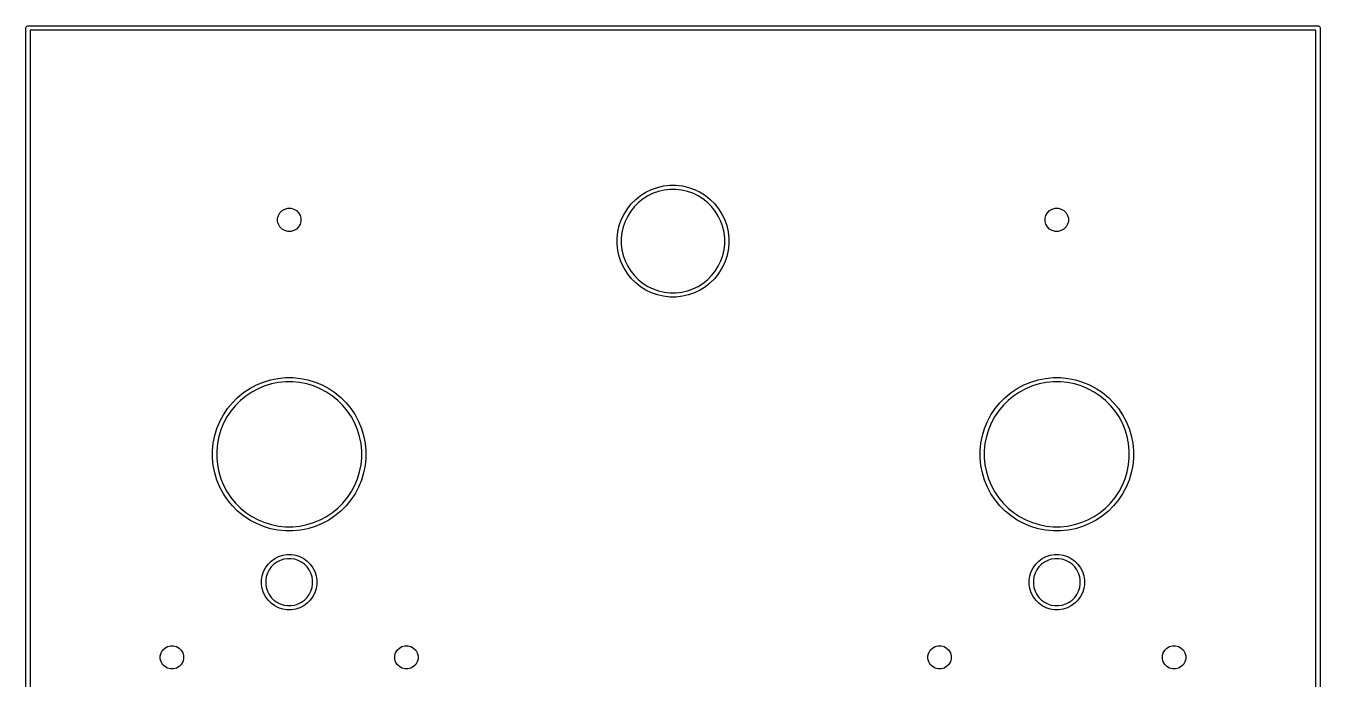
# Model space of a CAD drawing. Header units: millimetres. Extents: x 120 to 180, y -156 to -28.
# Drawn here: x 119.6 to 180.3, y -58.5 to -27.9 of the extents above; entities that cross this region are included whole.
import ezdxf

# ---------------------------------------------------------------- set-up
doc = ezdxf.new("R2010")
doc.units = ezdxf.units.MM
doc.layers.add('F.Silkscreen', color=41, linetype='CONTINUOUS', true_color=0xf2eda1)

msp = doc.modelspace()

# ---------------------------------------------------------------- linework, layer by layer
at = {"layer": 'F.Silkscreen', "linetype": 'CONTINUOUS'}
for p, q in [((119.666853, -27.944443), (119.694443, -27.916853)), ((119.694443, -27.916853), (119.730491, -27.901921)), ((119.730491, -27.901921), (119.75, -27.9)), ((119.75, -27.9), (180.25, -27.9)), ((180.25, -27.9), (180.269509, -27.901921)), ((180.269509, -27.901921), (180.305557, -27.916853)), ((180.305557, -27.916853), (180.333147, -27.944443)), ((119.65, -28), (119.651921, -27.980491)), ((119.65, -156), (119.65, -28)), ((119.651921, -27.980491), (119.666853, -27.944443)), ((119.85, -28.1), (119.85, -155.9)), ((180.15, -28.1), (119.85, -28.1)), ((180.15, -155.9), (180.15, -28.1)), ((180.333147, -27.944443), (180.348079, -27.980491)), ((180.348079, -27.980491), (180.35, -28)), ((180.35, -28), (180.35, -156)), ((148.480988, -35.859153), (148.730238, -35.702539)), ((148.730238, -35.702539), (148.995456, -35.574816)), ((149.07053, -35.756062), (148.825133, -35.874239)), ((148.995456, -35.574816), (149.273307, -35.477592)), ((149.327616, -35.666104), (149.07053, -35.756062)), ((149.273307, -35.477592), (149.560296, -35.412089)), ((149.593157, -35.605496), (149.327616, -35.666104)), ((149.560296, -35.412089), (149.852815, -35.37913)), ((149.863815, -35.575), (149.593157, -35.605496)), ((149.852815, -35.37913), (150.147185, -35.37913)), ((150.136185, -35.575), (149.863815, -35.575)), ((150.406843, -35.605496), (150.136185, -35.575)), ((150.147185, -35.37913), (150.439704, -35.412089)), ((150.672384, -35.666104), (150.406843, -35.605496)), ((150.439704, -35.412089), (150.726693, -35.477592)), ((150.92947, -35.756062), (150.672384, -35.666104)), ((150.726693, -35.477592), (151.004544, -35.574816)), ((151.174867, -35.874239), (150.92947, -35.756062)), ((151.004544, -35.574816), (151.269762, -35.702539)), ((151.269762, -35.702539), (151.519012, -35.859153)), ((147.859153, -36.480988), (148.042689, -36.25084)), ((148.188969, -36.381563), (148.019149, -36.594511)), ((148.042689, -36.25084), (148.25084, -36.042689)), ((148.381563, -36.188969), (148.188969, -36.381563)), ((148.25084, -36.042689), (148.480988, -35.859153)), ((148.594511, -36.019149), (148.381563, -36.188969)), ((148.825133, -35.874239), (148.594511, -36.019149)), ((151.405489, -36.019149), (151.174867, -35.874239)), ((151.618437, -36.188969), (151.405489, -36.019149)), ((151.519012, -35.859153), (151.74916, -36.042689)), ((151.811031, -36.381563), (151.618437, -36.188969)), ((151.74916, -36.042689), (151.957311, -36.25084)), ((151.980851, -36.594511), (151.811031, -36.381563)), ((151.957311, -36.25084), (152.140847, -36.480988)), ((131.454705, -36.928211), (131.491866, -36.789524)), ((131.454705, -37.071789), (131.454705, -36.928211)), ((131.491866, -36.789524), (131.563656, -36.665181)), ((131.563656, -36.665181), (131.665181, -36.563656)), ((131.665181, -36.563656), (131.789524, -36.491866)), ((131.789524, -36.491866), (131.928211, -36.454705)), ((131.928211, -36.454705), (132.071789, -36.454705)), ((132.071789, -36.454705), (132.210476, -36.491866)), ((132.210476, -36.491866), (132.334819, -36.563656)), ((132.334819, -36.563656), (132.436344, -36.665181)), ((132.436344, -36.665181), (132.508134, -36.789524)), ((132.508134, -36.789524), (132.545295, -36.928211)), ((132.545295, -36.928211), (132.545295, -37.071789)), ((147.477592, -37.273307), (147.574816, -36.995456)), ((147.574816, -36.995456), (147.702539, -36.730238)), ((147.702539, -36.730238), (147.859153, -36.480988)), ((147.874239, -36.825133), (147.756062, -37.07053)), ((148.019149, -36.594511), (147.874239, -36.825133)), ((152.125761, -36.825133), (151.980851, -36.594511)), ((152.243938, -37.07053), (152.125761, -36.825133)), ((152.140847, -36.480988), (152.297461, -36.730238)), ((152.297461, -36.730238), (152.425184, -36.995456)), ((152.425184, -36.995456), (152.522408, -37.273307)), ((167.454705, -36.928211), (167.491866, -36.789524)), ((167.454705, -37.071789), (167.454705, -36.928211)), ((167.491866, -36.789524), (167.563656, -36.665181)), ((167.563656, -36.665181), (167.665181, -36.563656)), ((167.665181, -36.563656), (167.789524, -36.491866)), ((167.789524, -36.491866), (167.928211, -36.454705)), ((167.928211, -36.454705), (168.071789, -36.454705)), ((168.071789, -36.454705), (168.210476, -36.491866)), ((168.210476, -36.491866), (168.334819, -36.563656)), ((168.334819, -36.563656), (168.436344, -36.665181)), ((168.436344, -36.665181), (168.508134, -36.789524)), ((168.508134, -36.789524), (168.545295, -36.928211)), ((168.545295, -36.928211), (168.545295, -37.071789)), ((131.491866, -37.210476), (131.454705, -37.071789)), ((131.563656, -37.334819), (131.491866, -37.210476)), ((131.665181, -37.436344), (131.563656, -37.334819)), ((131.789524, -37.508134), (131.665181, -37.436344)), ((131.928211, -37.545295), (131.789524, -37.508134)), ((132.071789, -37.545295), (131.928211, -37.545295)), ((132.210476, -37.508134), (132.071789, -37.545295)), ((132.334819, -37.436344), (132.210476, -37.508134)), ((132.436344, -37.334819), (132.334819, -37.436344)), ((132.508134, -37.210476), (132.436344, -37.334819)), ((132.545295, -37.071789), (132.508134, -37.210476)), ((147.37913, -37.852815), (147.412089, -37.560296)), ((147.412089, -37.560296), (147.477592, -37.273307)), ((147.605496, -37.593157), (147.575, -37.863815)), ((147.666104, -37.327616), (147.605496, -37.593157)), ((147.756062, -37.07053), (147.666104, -37.327616)), ((152.333896, -37.327616), (152.243938, -37.07053)), ((152.394504, -37.593157), (152.333896, -37.327616)), ((152.425, -37.863815), (152.394504, -37.593157)), ((152.522408, -37.273307), (152.587911, -37.560296)), ((152.587911, -37.560296), (152.62087, -37.852815)), ((167.491866, -37.210476), (167.454705, -37.071789)), ((167.563656, -37.334819), (167.491866, -37.210476)), ((167.665181, -37.436344), (167.563656, -37.334819)), ((167.789524, -37.508134), (167.665181, -37.436344)), ((167.928211, -37.545295), (167.789524, -37.508134)), ((168.071789, -37.545295), (167.928211, -37.545295)), ((168.210476, -37.508134), (168.071789, -37.545295)), ((168.334819, -37.436344), (168.210476, -37.508134)), ((168.436344, -37.334819), (168.334819, -37.436344)), ((168.508134, -37.210476), (168.436344, -37.334819)), ((168.545295, -37.071789), (168.508134, -37.210476)), ((147.37913, -37.863815), (147.37913, -37.852815)), ((147.37913, -38.147185), (147.37913, -37.863815)), ((147.412089, -38.439704), (147.37913, -38.147185)), ((147.575, -37.863815), (147.575, -38.136185)), ((147.575, -38.136185), (147.605496, -38.406843)), ((152.394504, -38.406843), (152.425, -38.136185)), ((152.425, -38.136185), (152.425, -37.863815)), ((152.62087, -38.147185), (152.587911, -38.439704)), ((152.62087, -37.852815), (152.62087, -38.147185)), ((147.477592, -38.726693), (147.412089, -38.439704)), ((147.574816, -39.004544), (147.477592, -38.726693)), ((147.605496, -38.406843), (147.666104, -38.672384)), ((147.666104, -38.672384), (147.756062, -38.92947)), ((152.243938, -38.92947), (152.333896, -38.672384)), ((152.333896, -38.672384), (152.394504, -38.406843)), ((152.522408, -38.726693), (152.425184, -39.004544)), ((152.587911, -38.439704), (152.522408, -38.726693)), ((147.702539, -39.269762), (147.574816, -39.004544)), ((147.859153, -39.519012), (147.702539, -39.269762)), ((147.756062, -38.92947), (147.874239, -39.174867)), ((147.874239, -39.174867), (148.019149, -39.405489)), ((148.019149, -39.405489), (148.188969, -39.618437)), ((151.811031, -39.618437), (151.980851, -39.405489)), ((151.980851, -39.405489), (152.125761, -39.174867)), ((152.125761, -39.174867), (152.243938, -38.92947)), ((152.297461, -39.269762), (152.140847, -39.519012)), ((152.425184, -39.004544), (152.297461, -39.269762)), ((148.042689, -39.74916), (147.859153, -39.519012)), ((148.25084, -39.957311), (148.042689, -39.74916)), ((148.188969, -39.618437), (148.381563, -39.811031)), ((148.480988, -40.140847), (148.25084, -39.957311)), ((148.381563, -39.811031), (148.594511, -39.980851)), ((148.594511, -39.980851), (148.825133, -40.125761)), ((151.174867, -40.125761), (151.405489, -39.980851)), ((151.405489, -39.980851), (151.618437, -39.811031)), ((151.74916, -39.957311), (151.519012, -40.140847)), ((151.618437, -39.811031), (151.811031, -39.618437)), ((151.957311, -39.74916), (151.74916, -39.957311)), ((152.140847, -39.519012), (151.957311, -39.74916)), ((148.730238, -40.297461), (148.480988, -40.140847)), ((148.995456, -40.425184), (148.730238, -40.297461)), ((148.825133, -40.125761), (149.07053, -40.243938)), ((149.273307, -40.522408), (148.995456, -40.425184)), ((149.07053, -40.243938), (149.327616, -40.333896)), ((149.560296, -40.587911), (149.273307, -40.522408)), ((149.327616, -40.333896), (149.593157, -40.394504)), ((149.852815, -40.62087), (149.560296, -40.587911)), ((149.593157, -40.394504), (149.863815, -40.425)), ((150.147185, -40.62087), (149.852815, -40.62087)), ((149.863815, -40.425), (150.136185, -40.425)), ((150.136185, -40.425), (150.406843, -40.394504)), ((150.439704, -40.587911), (150.147185, -40.62087)), ((150.406843, -40.394504), (150.672384, -40.333896)), ((150.726693, -40.522408), (150.439704, -40.587911)), ((150.672384, -40.333896), (150.92947, -40.243938)), ((151.004544, -40.425184), (150.726693, -40.522408)), ((150.92947, -40.243938), (151.174867, -40.125761)), ((151.269762, -40.297461), (151.004544, -40.425184)), ((151.519012, -40.140847), (151.269762, -40.297461)), ((129.855483, -45.108453), (130.14923, -44.912177)), ((130.14923, -44.912177), (130.460802, -44.745639)), ((130.460802, -44.745639), (130.787197, -44.610441)), ((130.853193, -44.79489), (130.54456, -44.92273)), ((130.787197, -44.610441), (131.125271, -44.507887)), ((131.172871, -44.697917), (130.853193, -44.79489)), ((131.125271, -44.507887), (131.47177, -44.438965)), ((131.500515, -44.632744), (131.172871, -44.697917)), ((131.47177, -44.438965), (131.823356, -44.404336)), ((131.832969, -44.6), (131.500515, -44.632744)), ((131.823356, -44.404336), (132.176644, -44.404336)), ((132.167031, -44.6), (131.832969, -44.6)), ((132.499485, -44.632744), (132.167031, -44.6)), ((132.176644, -44.404336), (132.52823, -44.438965)), ((132.827129, -44.697917), (132.499485, -44.632744)), ((132.52823, -44.438965), (132.874729, -44.507887)), ((133.146807, -44.79489), (132.827129, -44.697917)), ((132.874729, -44.507887), (133.212803, -44.610441)), ((133.45544, -44.92273), (133.146807, -44.79489)), ((133.212803, -44.610441), (133.539198, -44.745639)), ((133.539198, -44.745639), (133.85077, -44.912177)), ((133.85077, -44.912177), (134.144517, -45.108453)), ((165.855483, -45.108453), (166.14923, -44.912177)), ((166.14923, -44.912177), (166.460802, -44.745639)), ((166.460802, -44.745639), (166.787197, -44.610441)), ((166.853193, -44.79489), (166.54456, -44.92273)), ((166.787197, -44.610441), (167.125271, -44.507887)), ((167.172871, -44.697917), (166.853193, -44.79489)), ((167.125271, -44.507887), (167.47177, -44.438965)), ((167.500515, -44.632744), (167.172871, -44.697917)), ((167.47177, -44.438965), (167.823356, -44.404336)), ((167.832969, -44.6), (167.500515, -44.632744)), ((167.823356, -44.404336), (168.176644, -44.404336)), ((168.167031, -44.6), (167.832969, -44.6)), ((168.499485, -44.632744), (168.167031, -44.6)), ((168.176644, -44.404336), (168.52823, -44.438965)), ((168.827129, -44.697917), (168.499485, -44.632744)), ((168.52823, -44.438965), (168.874729, -44.507887)), ((169.146807, -44.79489), (168.827129, -44.697917)), ((168.874729, -44.507887), (169.212803, -44.610441)), ((169.45544, -44.92273), (169.146807, -44.79489)), ((169.212803, -44.610441), (169.539198, -44.745639)), ((169.539198, -44.745639), (169.85077, -44.912177)), ((169.85077, -44.912177), (170.144517, -45.108453)), ((129.332576, -45.582388), (129.582388, -45.332576)), ((129.713946, -45.477728), (129.477728, -45.713946)), ((129.582388, -45.332576), (129.855483, -45.108453)), ((129.97218, -45.265801), (129.713946, -45.477728)), ((130.249943, -45.080206), (129.97218, -45.265801)), ((130.54456, -44.92273), (130.249943, -45.080206)), ((133.750057, -45.080206), (133.45544, -44.92273)), ((134.02782, -45.265801), (133.750057, -45.080206)), ((134.286054, -45.477728), (134.02782, -45.265801)), ((134.144517, -45.108453), (134.417612, -45.332576)), ((134.522272, -45.713946), (134.286054, -45.477728)), ((134.417612, -45.332576), (134.667424, -45.582388)), ((165.332576, -45.582388), (165.582388, -45.332576)), ((165.713946, -45.477728), (165.477728, -45.713946)), ((165.582388, -45.332576), (165.855483, -45.108453)), ((165.97218, -45.265801), (165.713946, -45.477728)), ((166.249943, -45.080206), (165.97218, -45.265801)), ((166.54456, -44.92273), (166.249943, -45.080206)), ((169.750057, -45.080206), (169.45544, -44.92273)), ((170.02782, -45.265801), (169.750057, -45.080206)), ((170.286054, -45.477728), (170.02782, -45.265801)), ((170.144517, -45.108453), (170.417612, -45.332576)), ((170.522272, -45.713946), (170.286054, -45.477728)), ((170.417612, -45.332576), (170.667424, -45.582388)), ((128.912177, -46.14923), (129.108453, -45.855483)), ((129.265801, -45.97218), (129.080206, -46.249943)), ((129.108453, -45.855483), (129.332576, -45.582388)), ((129.477728, -45.713946), (129.265801, -45.97218)), ((134.734199, -45.97218), (134.522272, -45.713946)), ((134.667424, -45.582388), (134.891547, -45.855483)), ((134.919794, -46.249943), (134.734199, -45.97218)), ((134.891547, -45.855483), (135.087823, -46.14923)), ((164.912177, -46.14923), (165.108453, -45.855483)), ((165.265801, -45.97218), (165.080206, -46.249943)), ((165.108453, -45.855483), (165.332576, -45.582388)), ((165.477728, -45.713946), (165.265801, -45.97218)), ((170.734199, -45.97218), (170.522272, -45.713946)), ((170.667424, -45.582388), (170.891547, -45.855483)), ((170.919794, -46.249943), (170.734199, -45.97218)), ((170.891547, -45.855483), (171.087823, -46.14923)), ((128.610441, -46.787197), (128.745639, -46.460802)), ((128.745639, -46.460802), (128.912177, -46.14923)), ((128.92273, -46.54456), (128.79489, -46.853193)), ((129.080206, -46.249943), (128.92273, -46.54456)), ((135.07727, -46.54456), (134.919794, -46.249943)), ((135.20511, -46.853193), (135.07727, -46.54456)), ((135.087823, -46.14923), (135.254361, -46.460802)), ((135.254361, -46.460802), (135.389559, -46.787197)), ((164.610441, -46.787197), (164.745639, -46.460802)), ((164.745639, -46.460802), (164.912177, -46.14923)), ((164.92273, -46.54456), (164.79489, -46.853193)), ((165.080206, -46.249943), (164.92273, -46.54456)), ((171.07727, -46.54456), (170.919794, -46.249943)), ((171.20511, -46.853193), (171.07727, -46.54456)), ((171.087823, -46.14923), (171.254361, -46.460802)), ((171.254361, -46.460802), (171.389559, -46.787197)), ((128.438965, -47.47177), (128.507887, -47.125271)), ((128.507887, -47.125271), (128.610441, -46.787197)), ((128.697917, -47.172871), (128.632744, -47.500515)), ((128.79489, -46.853193), (128.697917, -47.172871)), ((135.302083, -47.172871), (135.20511, -46.853193)), ((135.367256, -47.500515), (135.302083, -47.172871)), ((135.389559, -46.787197), (135.492113, -47.125271)), ((135.492113, -47.125271), (135.561035, -47.47177)), ((164.438965, -47.47177), (164.507887, -47.125271)), ((164.507887, -47.125271), (164.610441, -46.787197)), ((164.697917, -47.172871), (164.632744, -47.500515)), ((164.79489, -46.853193), (164.697917, -47.172871)), ((171.302083, -47.172871), (171.20511, -46.853193)), ((171.367256, -47.500515), (171.302083, -47.172871)), ((171.389559, -46.787197), (171.492113, -47.125271)), ((171.492113, -47.125271), (171.561035, -47.47177)), ((128.404336, -47.823356), (128.438965, -47.47177)), ((128.404336, -47.832969), (128.404336, -47.823356)), ((128.404336, -48.176644), (128.404336, -47.832969)), ((128.632744, -47.500515), (128.6, -47.832969)), ((128.6, -47.832969), (128.6, -48.167031)), ((135.4, -47.832969), (135.367256, -47.500515)), ((135.4, -48.167031), (135.4, -47.832969)), ((135.561035, -47.47177), (135.595664, -47.823356)), ((135.595664, -47.823356), (135.595664, -48.176644)), ((164.404336, -47.823356), (164.438965, -47.47177)), ((164.404336, -47.832969), (164.404336, -47.823356)), ((164.404336, -48.176644), (164.404336, -47.832969)), ((164.632744, -47.500515), (164.6, -47.832969)), ((164.6, -47.832969), (164.6, -48.167031)), ((171.4, -47.832969), (171.367256, -47.500515)), ((171.4, -48.167031), (171.4, -47.832969)), ((171.561035, -47.47177), (171.595664, -47.823356)), ((171.595664, -47.823356), (171.595664, -48.176644)), ((128.438965, -48.52823), (128.404336, -48.176644)), ((128.507887, -48.874729), (128.438965, -48.52823)), ((128.6, -48.167031), (128.632744, -48.499485)), ((128.632744, -48.499485), (128.697917, -48.827129)), ((135.302083, -48.827129), (135.367256, -48.499485)), ((135.367256, -48.499485), (135.4, -48.167031)), ((135.561035, -48.52823), (135.492113, -48.874729)), ((135.595664, -48.176644), (135.561035, -48.52823)), ((164.438965, -48.52823), (164.404336, -48.176644)), ((164.507887, -48.874729), (164.438965, -48.52823)), ((164.6, -48.167031), (164.632744, -48.499485)), ((164.632744, -48.499485), (164.697917, -48.827129)), ((171.302083, -48.827129), (171.367256, -48.499485)), ((171.367256, -48.499485), (171.4, -48.167031)), ((171.561035, -48.52823), (171.492113, -48.874729)), ((171.595664, -48.176644), (171.561035, -48.52823)), ((128.610441, -49.212803), (128.507887, -48.874729)), ((128.697917, -48.827129), (128.79489, -49.146807)), ((128.79489, -49.146807), (128.92273, -49.45544)), ((135.07727, -49.45544), (135.20511, -49.146807)), ((135.20511, -49.146807), (135.302083, -48.827129)), ((135.492113, -48.874729), (135.389559, -49.212803)), ((164.610441, -49.212803), (164.507887, -48.874729)), ((164.697917, -48.827129), (164.79489, -49.146807)), ((164.79489, -49.146807), (164.92273, -49.45544)), ((171.07727, -49.45544), (171.20511, -49.146807)), ((171.20511, -49.146807), (171.302083, -48.827129)), ((171.492113, -48.874729), (171.389559, -49.212803)), ((128.745639, -49.539198), (128.610441, -49.212803)), ((128.912177, -49.85077), (128.745639, -49.539198)), ((128.92273, -49.45544), (129.080206, -49.750057)), ((129.080206, -49.750057), (129.265801, -50.02782)), ((134.734199, -50.02782), (134.919794, -49.750057)), ((134.919794, -49.750057), (135.07727, -49.45544)), ((135.254361, -49.539198), (135.087823, -49.85077)), ((135.389559, -49.212803), (135.254361, -49.539198)), ((164.745639, -49.539198), (164.610441, -49.212803)), ((164.912177, -49.85077), (164.745639, -49.539198)), ((164.92273, -49.45544), (165.080206, -49.750057)), ((165.080206, -49.750057), (165.265801, -50.02782)), ((170.734199, -50.02782), (170.919794, -49.750057)), ((170.919794, -49.750057), (171.07727, -49.45544)), ((171.254361, -49.539198), (171.087823, -49.85077)), ((171.389559, -49.212803), (171.254361, -49.539198)), ((129.108453, -50.144517), (128.912177, -49.85077)), ((129.332576, -50.417612), (129.108453, -50.144517)), ((129.265801, -50.02782), (129.477728, -50.286054)), ((129.477728, -50.286054), (129.713946, -50.522272)), ((134.286054, -50.522272), (134.522272, -50.286054)), ((134.522272, -50.286054), (134.734199, -50.02782)), ((134.891547, -50.144517), (134.667424, -50.417612)), ((135.087823, -49.85077), (134.891547, -50.144517)), ((165.108453, -50.144517), (164.912177, -49.85077)), ((165.332576, -50.417612), (165.108453, -50.144517)), ((165.265801, -50.02782), (165.477728, -50.286054)), ((165.477728, -50.286054), (165.713946, -50.522272)), ((170.286054, -50.522272), (170.522272, -50.286054)), ((170.522272, -50.286054), (170.734199, -50.02782)), ((170.891547, -50.144517), (170.667424, -50.417612)), ((171.087823, -49.85077), (170.891547, -50.144517)), ((129.582388, -50.667424), (129.332576, -50.417612)), ((129.855483, -50.891547), (129.582388, -50.667424)), ((129.713946, -50.522272), (129.97218, -50.734199)), ((130.14923, -51.087823), (129.855483, -50.891547)), ((129.97218, -50.734199), (130.249943, -50.919794)), ((130.249943, -50.919794), (130.54456, -51.07727)), ((133.45544, -51.07727), (133.750057, -50.919794)), ((133.750057, -50.919794), (134.02782, -50.734199)), ((134.144517, -50.891547), (133.85077, -51.087823)), ((134.02782, -50.734199), (134.286054, -50.522272)), ((134.417612, -50.667424), (134.144517, -50.891547)), ((134.667424, -50.417612), (134.417612, -50.667424)), ((165.582388, -50.667424), (165.332576, -50.417612)), ((165.855483, -50.891547), (165.582388, -50.667424)), ((165.713946, -50.522272), (165.97218, -50.734199)), ((166.14923, -51.087823), (165.855483, -50.891547)), ((165.97218, -50.734199), (166.249943, -50.919794)), ((166.249943, -50.919794), (166.54456, -51.07727)), ((169.45544, -51.07727), (169.750057, -50.919794)), ((169.750057, -50.919794), (170.02782, -50.734199)), ((170.144517, -50.891547), (169.85077, -51.087823)), ((170.02782, -50.734199), (170.286054, -50.522272)), ((170.417612, -50.667424), (170.144517, -50.891547)), ((170.667424, -50.417612), (170.417612, -50.667424)), ((130.460802, -51.254361), (130.14923, -51.087823)), ((130.787197, -51.389559), (130.460802, -51.254361)), ((130.54456, -51.07727), (130.853193, -51.20511)), ((131.125271, -51.492113), (130.787197, -51.389559)), ((130.853193, -51.20511), (131.172871, -51.302083)), ((131.47177, -51.561035), (131.125271, -51.492113)), ((131.172871, -51.302083), (131.500515, -51.367256)), ((131.823356, -51.595664), (131.47177, -51.561035)), ((131.500515, -51.367256), (131.832969, -51.4)), ((131.832969, -51.4), (132.167031, -51.4)), ((132.167031, -51.4), (132.499485, -51.367256)), ((132.52823, -51.561035), (132.176644, -51.595664)), ((132.499485, -51.367256), (132.827129, -51.302083)), ((132.874729, -51.492113), (132.52823, -51.561035)), ((132.827129, -51.302083), (133.146807, -51.20511)), ((133.212803, -51.389559), (132.874729, -51.492113)), ((133.146807, -51.20511), (133.45544, -51.07727)), ((133.539198, -51.254361), (133.212803, -51.389559)), ((133.85077, -51.087823), (133.539198, -51.254361)), ((166.460802, -51.254361), (166.14923, -51.087823)), ((166.787197, -51.389559), (166.460802, -51.254361)), ((166.54456, -51.07727), (166.853193, -51.20511)), ((167.125271, -51.492113), (166.787197, -51.389559)), ((166.853193, -51.20511), (167.172871, -51.302083)), ((167.47177, -51.561035), (167.125271, -51.492113)), ((167.172871, -51.302083), (167.500515, -51.367256)), ((167.823356, -51.595664), (167.47177, -51.561035)), ((167.500515, -51.367256), (167.832969, -51.4)), ((167.832969, -51.4), (168.167031, -51.4)), ((168.167031, -51.4), (168.499485, -51.367256)), ((168.52823, -51.561035), (168.176644, -51.595664)), ((168.499485, -51.367256), (168.827129, -51.302083)), ((168.874729, -51.492113), (168.52823, -51.561035)), ((168.827129, -51.302083), (169.146807, -51.20511)), ((169.212803, -51.389559), (168.874729, -51.492113)), ((169.146807, -51.20511), (169.45544, -51.07727)), ((169.539198, -51.254361), (169.212803, -51.389559)), ((169.85077, -51.087823), (169.539198, -51.254361)), ((132.176644, -51.595664), (131.823356, -51.595664)), ((168.176644, -51.595664), (167.823356, -51.595664)), ((131.320752, -52.891568), (131.502512, -52.798957)), ((131.502512, -52.798957), (131.696521, -52.735919)), ((131.696521, -52.735919), (131.898003, -52.704007)), ((131.898003, -52.704007), (132.101997, -52.704007)), ((132.101997, -52.704007), (132.303479, -52.735919)), ((132.303479, -52.735919), (132.497488, -52.798957)), ((132.497488, -52.798957), (132.679248, -52.891568)), ((167.320752, -52.891568), (167.502512, -52.798957)), ((167.502512, -52.798957), (167.696521, -52.735919)), ((167.696521, -52.735919), (167.898003, -52.704007)), ((167.898003, -52.704007), (168.101997, -52.704007)), ((168.101997, -52.704007), (168.303479, -52.735919)), ((168.303479, -52.735919), (168.497488, -52.798957)), ((168.497488, -52.798957), (168.679248, -52.891568)), ((130.798957, -53.502512), (130.891568, -53.320752)), ((130.891568, -53.320752), (131.011472, -53.155718)), ((131.011472, -53.155718), (131.155718, -53.011472)), ((131.160967, -53.283398), (131.059196, -53.423475)), ((131.155718, -53.011472), (131.320752, -52.891568)), ((131.283398, -53.160967), (131.160967, -53.283398)), ((131.423475, -53.059196), (131.283398, -53.160967)), ((131.577747, -52.98059), (131.423475, -53.059196)), ((131.742416, -52.927086), (131.577747, -52.98059)), ((131.913428, -52.9), (131.742416, -52.927086)), ((132.086572, -52.9), (131.913428, -52.9)), ((132.257584, -52.927086), (132.086572, -52.9)), ((132.422253, -52.98059), (132.257584, -52.927086)), ((132.576525, -53.059196), (132.422253, -52.98059)), ((132.716602, -53.160967), (132.576525, -53.059196)), ((132.679248, -52.891568), (132.844282, -53.011472)), ((132.839033, -53.283398), (132.716602, -53.160967)), ((132.940804, -53.423475), (132.839033, -53.283398)), ((132.844282, -53.011472), (132.988528, -53.155718)), ((132.988528, -53.155718), (133.108432, -53.320752)), ((133.108432, -53.320752), (133.201043, -53.502512)), ((166.798957, -53.502512), (166.891568, -53.320752)), ((166.891568, -53.320752), (167.011472, -53.155718)), ((167.011472, -53.155718), (167.155718, -53.011472)), ((167.160967, -53.283398), (167.059196, -53.423475)), ((167.155718, -53.011472), (167.320752, -52.891568)), ((167.283398, -53.160967), (167.160967, -53.283398)), ((167.423475, -53.059196), (167.283398, -53.160967)), ((167.577747, -52.98059), (167.423475, -53.059196)), ((167.742416, -52.927086), (167.577747, -52.98059)), ((167.913428, -52.9), (167.742416, -52.927086)), ((168.086572, -52.9), (167.913428, -52.9)), ((168.257584, -52.927086), (168.086572, -52.9)), ((168.422253, -52.98059), (168.257584, -52.927086)), ((168.576525, -53.059196), (168.422253, -52.98059)), ((168.716602, -53.160967), (168.576525, -53.059196)), ((168.679248, -52.891568), (168.844282, -53.011472)), ((168.839033, -53.283398), (168.716602, -53.160967)), ((168.940804, -53.423475), (168.839033, -53.283398)), ((168.844282, -53.011472), (168.988528, -53.155718)), ((168.988528, -53.155718), (169.108432, -53.320752)), ((169.108432, -53.320752), (169.201043, -53.502512)), ((130.704007, -53.898003), (130.735919, -53.696521)), ((130.704007, -53.913428), (130.704007, -53.898003)), ((130.704007, -54.101997), (130.704007, -53.913428)), ((130.735919, -53.696521), (130.798957, -53.502512)), ((130.927086, -53.742416), (130.9, -53.913428)), ((130.9, -53.913428), (130.9, -54.086572)), ((130.98059, -53.577747), (130.927086, -53.742416)), ((131.059196, -53.423475), (130.98059, -53.577747)), ((133.01941, -53.577747), (132.940804, -53.423475)), ((133.072914, -53.742416), (133.01941, -53.577747)), ((133.1, -53.913428), (133.072914, -53.742416)), ((133.1, -54.086572), (133.1, -53.913428)), ((133.201043, -53.502512), (133.264081, -53.696521)), ((133.264081, -53.696521), (133.295993, -53.898003)), ((133.295993, -53.898003), (133.295993, -54.101997)), ((166.704007, -53.898003), (166.735919, -53.696521)), ((166.704007, -53.913428), (166.704007, -53.898003)), ((166.704007, -54.101997), (166.704007, -53.913428)), ((166.735919, -53.696521), (166.798957, -53.502512)), ((166.927086, -53.742416), (166.9, -53.913428)), ((166.9, -53.913428), (166.9, -54.086572)), ((166.98059, -53.577747), (166.927086, -53.742416)), ((167.059196, -53.423475), (166.98059, -53.577747)), ((169.01941, -53.577747), (168.940804, -53.423475)), ((169.072914, -53.742416), (169.01941, -53.577747)), ((169.1, -53.913428), (169.072914, -53.742416)), ((169.1, -54.086572), (169.1, -53.913428)), ((169.201043, -53.502512), (169.264081, -53.696521)), ((169.264081, -53.696521), (169.295993, -53.898003)), ((169.295993, -53.898003), (169.295993, -54.101997)), ((130.735919, -54.303479), (130.704007, -54.101997)), ((130.798957, -54.497488), (130.735919, -54.303479)), ((130.891568, -54.679248), (130.798957, -54.497488)), ((130.9, -54.086572), (130.927086, -54.257584)), ((130.927086, -54.257584), (130.98059, -54.422253)), ((130.98059, -54.422253), (131.059196, -54.576525)), ((131.059196, -54.576525), (131.160967, -54.716602)), ((132.839033, -54.716602), (132.940804, -54.576525)), ((132.940804, -54.576525), (133.01941, -54.422253)), ((133.01941, -54.422253), (133.072914, -54.257584)), ((133.072914, -54.257584), (133.1, -54.086572)), ((133.201043, -54.497488), (133.108432, -54.679248)), ((133.264081, -54.303479), (133.201043, -54.497488)), ((133.295993, -54.101997), (133.264081, -54.303479)), ((166.735919, -54.303479), (166.704007, -54.101997)), ((166.798957, -54.497488), (166.735919, -54.303479)), ((166.891568, -54.679248), (166.798957, -54.497488)), ((166.9, -54.086572), (166.927086, -54.257584)), ((166.927086, -54.257584), (166.98059, -54.422253)), ((166.98059, -54.422253), (167.059196, -54.576525)), ((167.059196, -54.576525), (167.160967, -54.716602)), ((168.839033, -54.716602), (168.940804, -54.576525)), ((168.940804, -54.576525), (169.01941, -54.422253)), ((169.01941, -54.422253), (169.072914, -54.257584)), ((169.072914, -54.257584), (169.1, -54.086572)), ((169.201043, -54.497488), (169.108432, -54.679248)), ((169.264081, -54.303479), (169.201043, -54.497488)), ((169.295993, -54.101997), (169.264081, -54.303479)), ((131.011472, -54.844282), (130.891568, -54.679248)), ((131.155718, -54.988528), (131.011472, -54.844282)), ((131.320752, -55.108432), (131.155718, -54.988528)), ((131.160967, -54.716602), (131.283398, -54.839033)), ((131.283398, -54.839033), (131.423475, -54.940804)), ((131.502512, -55.201043), (131.320752, -55.108432)), ((131.423475, -54.940804), (131.577747, -55.01941)), ((131.696521, -55.264081), (131.502512, -55.201043)), ((131.577747, -55.01941), (131.742416, -55.072914)), ((131.742416, -55.072914), (131.913428, -55.1)), ((131.913428, -55.1), (132.086572, -55.1)), ((132.086572, -55.1), (132.257584, -55.072914)), ((132.257584, -55.072914), (132.422253, -55.01941)), ((132.497488, -55.201043), (132.303479, -55.264081)), ((132.422253, -55.01941), (132.576525, -54.940804)), ((132.679248, -55.108432), (132.497488, -55.201043)), ((132.576525, -54.940804), (132.716602, -54.839033)), ((132.844282, -54.988528), (132.679248, -55.108432)), ((132.716602, -54.839033), (132.839033, -54.716602)), ((132.988528, -54.844282), (132.844282, -54.988528)), ((133.108432, -54.679248), (132.988528, -54.844282)), ((167.011472, -54.844282), (166.891568, -54.679248)), ((167.155718, -54.988528), (167.011472, -54.844282)), ((167.320752, -55.108432), (167.155718, -54.988528)), ((167.160967, -54.716602), (167.283398, -54.839033)), ((167.283398, -54.839033), (167.423475, -54.940804)), ((167.502512, -55.201043), (167.320752, -55.108432)), ((167.423475, -54.940804), (167.577747, -55.01941)), ((167.696521, -55.264081), (167.502512, -55.201043)), ((167.577747, -55.01941), (167.742416, -55.072914)), ((167.742416, -55.072914), (167.913428, -55.1)), ((167.913428, -55.1), (168.086572, -55.1)), ((168.086572, -55.1), (168.257584, -55.072914)), ((168.257584, -55.072914), (168.422253, -55.01941)), ((168.497488, -55.201043), (168.303479, -55.264081)), ((168.422253, -55.01941), (168.576525, -54.940804)), ((168.679248, -55.108432), (168.497488, -55.201043)), ((168.576525, -54.940804), (168.716602, -54.839033)), ((168.844282, -54.988528), (168.679248, -55.108432)), ((168.716602, -54.839033), (168.839033, -54.716602)), ((168.988528, -54.844282), (168.844282, -54.988528)), ((169.108432, -54.679248), (168.988528, -54.844282)), ((131.898003, -55.295993), (131.696521, -55.264081)), ((132.101997, -55.295993), (131.898003, -55.295993)), ((132.303479, -55.264081), (132.101997, -55.295993)), ((167.898003, -55.295993), (167.696521, -55.264081)), ((168.101997, -55.295993), (167.898003, -55.295993)), ((168.303479, -55.264081), (168.101997, -55.295993)), ((126.165181, -57.089935), (126.289524, -57.018145)), ((126.289524, -57.018145), (126.428211, -56.980984)), ((126.428211, -56.980984), (126.571789, -56.980984)), ((126.571789, -56.980984), (126.710476, -57.018145)), ((126.710476, -57.018145), (126.834819, -57.089935)), ((137.165181, -57.089935), (137.289524, -57.018145)), ((137.289524, -57.018145), (137.428211, -56.980984)), ((137.428211, -56.980984), (137.571789, -56.980984)), ((137.571789, -56.980984), (137.710476, -57.018145)), ((137.710476, -57.018145), (137.834819, -57.089935)), ((162.165181, -57.089935), (162.289524, -57.018145)), ((162.289524, -57.018145), (162.428211, -56.980984)), ((162.428211, -56.980984), (162.571789, -56.980984)), ((162.571789, -56.980984), (162.710476, -57.018145)), ((162.710476, -57.018145), (162.834819, -57.089935)), ((173.165181, -57.089935), (173.289524, -57.018145)), ((173.289524, -57.018145), (173.428211, -56.980984)), ((173.428211, -56.980984), (173.571789, -56.980984)), ((173.571789, -56.980984), (173.710476, -57.018145)), ((173.710476, -57.018145), (173.834819, -57.089935)), ((125.954705, -57.45449), (125.991866, -57.315803)), ((125.954705, -57.598068), (125.954705, -57.45449)), ((125.991866, -57.736755), (125.954705, -57.598068)), ((125.991866, -57.315803), (126.063656, -57.19146)), ((126.063656, -57.19146), (126.165181, -57.089935)), ((126.834819, -57.089935), (126.936344, -57.19146)), ((126.936344, -57.19146), (127.008134, -57.315803)), ((127.008134, -57.315803), (127.045295, -57.45449)), ((127.045295, -57.598068), (127.008134, -57.736755)), ((127.045295, -57.45449), (127.045295, -57.598068)), ((136.954705, -57.45449), (136.991866, -57.315803)), ((136.954705, -57.598068), (136.954705, -57.45449)), ((136.991866, -57.736755), (136.954705, -57.598068)), ((136.991866, -57.315803), (137.063656, -57.19146)), ((137.063656, -57.19146), (137.165181, -57.089935)), ((137.834819, -57.089935), (137.936344, -57.19146)), ((137.936344, -57.19146), (138.008134, -57.315803)), ((138.008134, -57.315803), (138.045295, -57.45449)), ((138.045295, -57.598068), (138.008134, -57.736755)), ((138.045295, -57.45449), (138.045295, -57.598068)), ((161.954705, -57.45449), (161.991866, -57.315803)), ((161.954705, -57.598068), (161.954705, -57.45449)), ((161.991866, -57.736755), (161.954705, -57.598068)), ((161.991866, -57.315803), (162.063656, -57.19146)), ((162.063656, -57.19146), (162.165181, -57.089935)), ((162.834819, -57.089935), (162.936344, -57.19146)), ((162.936344, -57.19146), (163.008134, -57.315803)), ((163.008134, -57.315803), (163.045295, -57.45449)), ((163.045295, -57.598068), (163.008134, -57.736755)), ((163.045295, -57.45449), (163.045295, -57.598068)), ((172.954705, -57.45449), (172.991866, -57.315803)), ((172.954705, -57.598068), (172.954705, -57.45449)), ((172.991866, -57.736755), (172.954705, -57.598068)), ((172.991866, -57.315803), (173.063656, -57.19146)), ((173.063656, -57.19146), (173.165181, -57.089935)), ((173.834819, -57.089935), (173.936344, -57.19146)), ((173.936344, -57.19146), (174.008134, -57.315803)), ((174.008134, -57.315803), (174.045295, -57.45449)), ((174.045295, -57.598068), (174.008134, -57.736755)), ((174.045295, -57.45449), (174.045295, -57.598068)), ((126.063656, -57.861098), (125.991866, -57.736755)), ((126.165181, -57.962623), (126.063656, -57.861098)), ((126.289524, -58.034413), (126.165181, -57.962623)), ((126.428211, -58.071574), (126.289524, -58.034413)), ((126.571789, -58.071574), (126.428211, -58.071574)), ((126.710476, -58.034413), (126.571789, -58.071574)), ((126.834819, -57.962623), (126.710476, -58.034413)), ((126.936344, -57.861098), (126.834819, -57.962623)), ((127.008134, -57.736755), (126.936344, -57.861098)), ((137.063656, -57.861098), (136.991866, -57.736755)), ((137.165181, -57.962623), (137.063656, -57.861098)), ((137.289524, -58.034413), (137.165181, -57.962623)), ((137.428211, -58.071574), (137.289524, -58.034413)), ((137.571789, -58.071574), (137.428211, -58.071574)), ((137.710476, -58.034413), (137.571789, -58.071574)), ((137.834819, -57.962623), (137.710476, -58.034413)), ((137.936344, -57.861098), (137.834819, -57.962623)), ((138.008134, -57.736755), (137.936344, -57.861098)), ((162.063656, -57.861098), (161.991866, -57.736755)), ((162.165181, -57.962623), (162.063656, -57.861098)), ((162.289524, -58.034413), (162.165181, -57.962623)), ((162.428211, -58.071574), (162.289524, -58.034413)), ((162.571789, -58.071574), (162.428211, -58.071574)), ((162.710476, -58.034413), (162.571789, -58.071574)), ((162.834819, -57.962623), (162.710476, -58.034413)), ((162.936344, -57.861098), (162.834819, -57.962623)), ((163.008134, -57.736755), (162.936344, -57.861098)), ((173.063656, -57.861098), (172.991866, -57.736755)), ((173.165181, -57.962623), (173.063656, -57.861098)), ((173.289524, -58.034413), (173.165181, -57.962623)), ((173.428211, -58.071574), (173.289524, -58.034413)), ((173.571789, -58.071574), (173.428211, -58.071574)), ((173.710476, -58.034413), (173.571789, -58.071574)), ((173.834819, -57.962623), (173.710476, -58.034413)), ((173.936344, -57.861098), (173.834819, -57.962623)), ((174.008134, -57.736755), (173.936344, -57.861098))]:
    msp.add_line(p, q, dxfattribs=at)

doc.saveas('drawing.dxf')
